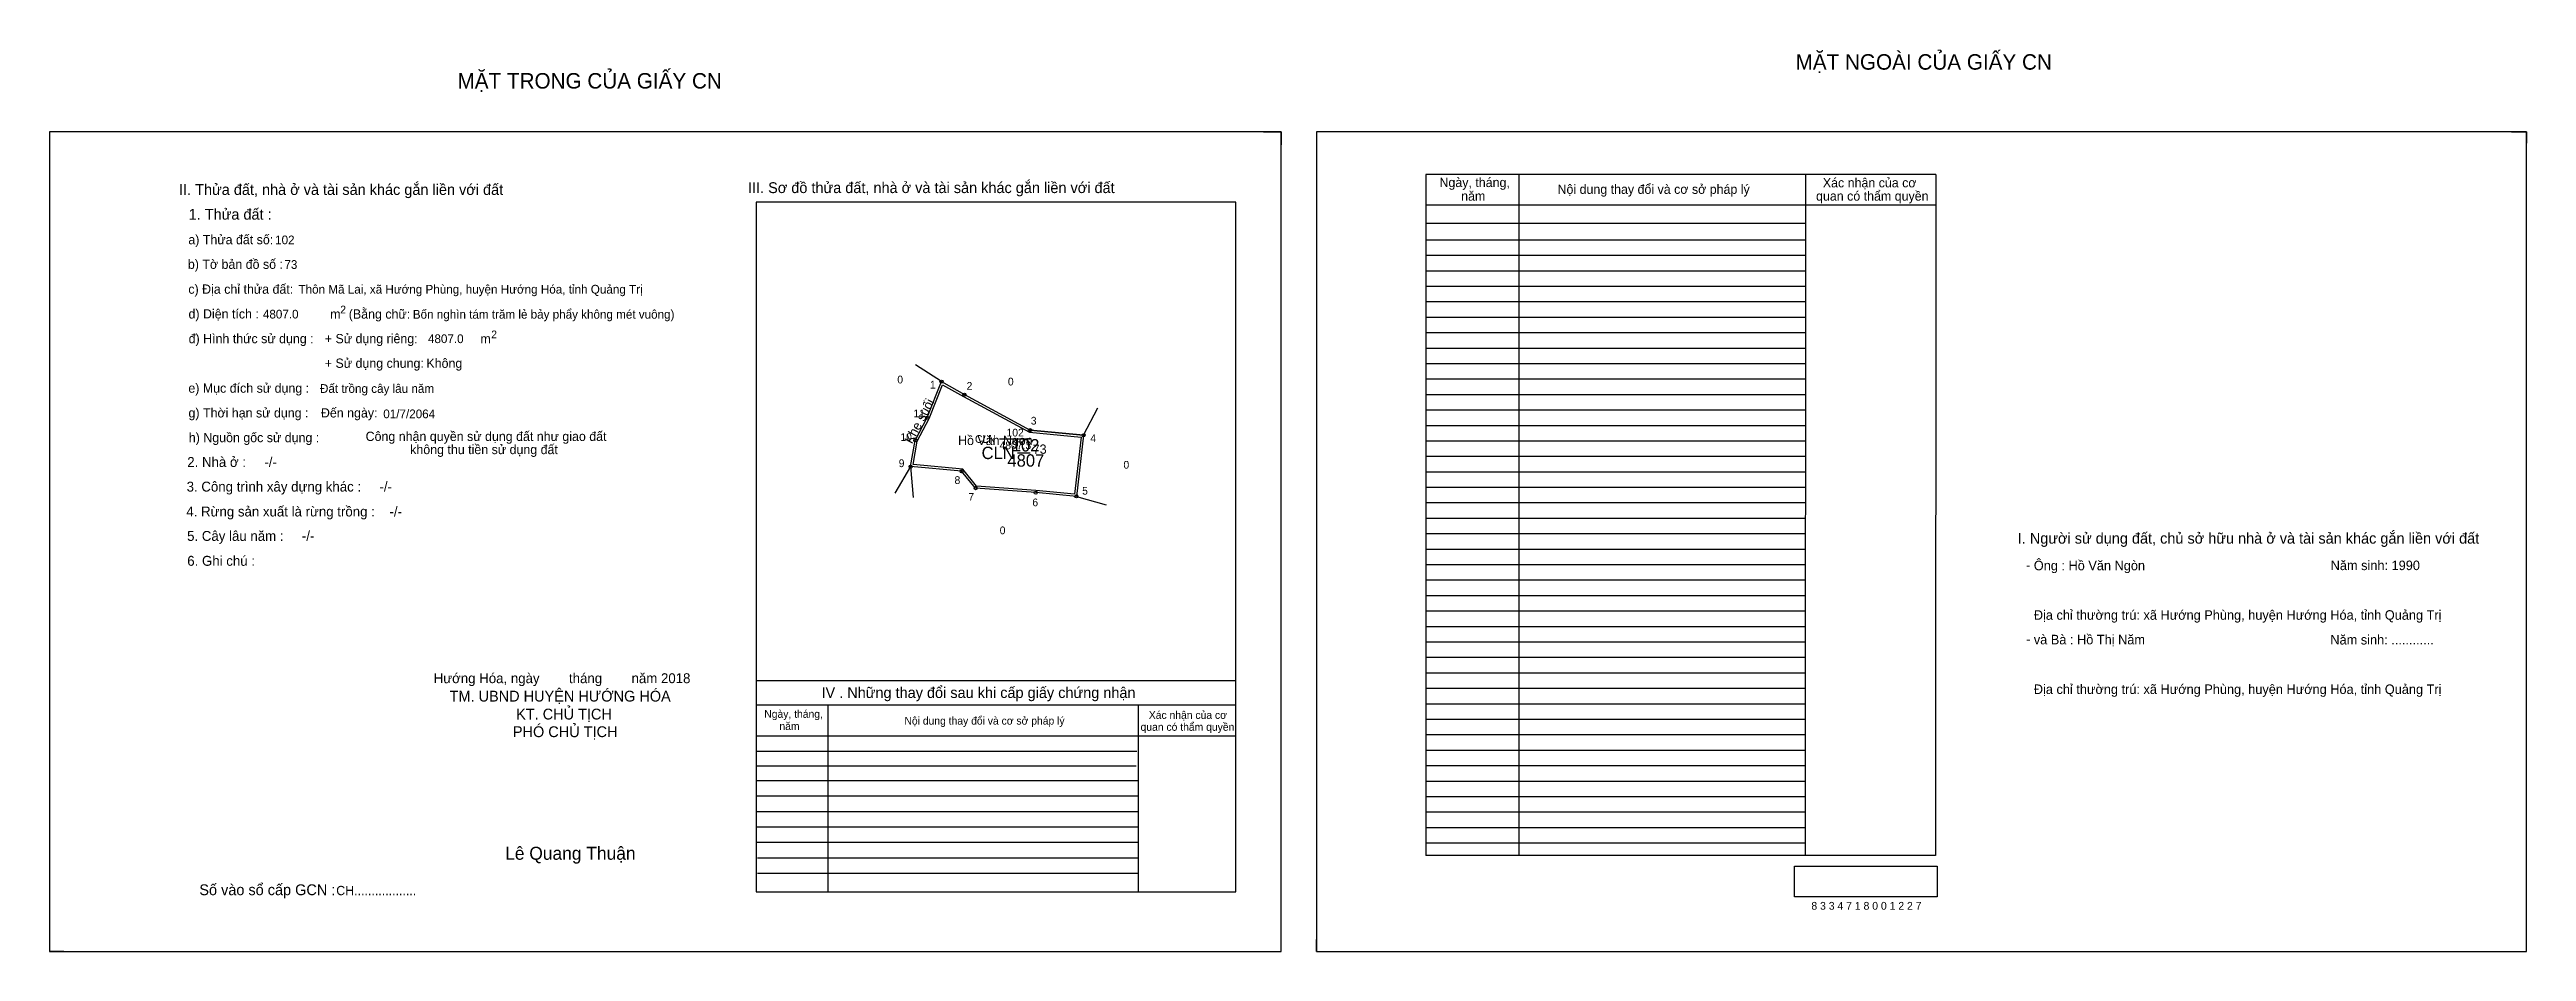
# Model space of a CAD drawing. Extents: x 533085 to 536596, y 1846112 to 1846712.
# Drawn here: x 534994 to 536596, y 1846128 to 1846712 of the extents above.
import ezdxf

# ---------------------------------------------------------------- set-up
doc = ezdxf.new("R2010")
doc.units = 0
for name, color, linetype in [('Default', 7, 'Continuous'), ('Level 10', 7, 'Continuous'), ('Level 11', 7, 'Continuous'), ('Level 13', 7, 'Continuous'), ('Level 2', 7, 'Continuous'), ('Level 22', 7, 'Continuous'), ('Level 27', 7, 'Continuous'), ('Level 3', 7, 'Continuous'), ('Level 36', 7, 'Continuous'), ('Level 4', 7, 'Continuous'), ('Level 5', 7, 'Continuous'), ('Level 55', 7, 'Continuous'), ('Level 6', 7, 'Continuous'), ('Level 7', 7, 'Continuous'), ('Level 8', 7, 'Continuous'), ('Level 9', 7, 'Continuous')]:
    doc.layers.add(name, color=color, linetype=linetype)

msp = doc.modelspace()

# ---------------------------------------------------------------- linework, layer by layer
at = {"layer": 'Level 10'}
for p, q in [((535779.2, 1846658.5), (535790.5, 1846658.5)), ((535790.5, 1846658.5), (535790.5, 1846650.1)), ((536586, 1846658.5), (536595.6, 1846658.5)), ((536595.6, 1846658.5), (536595.6, 1846651.1)), ((535662.8, 1846462.3), (535628.3, 1846465.6)), ((535658.2, 1846422.8), (535631.9, 1846425.2)), ((534994.4, 1846136.3), (534994.4, 1846128.5)), ((535813.3, 1846128.5), (535813.3, 1846136.3)), ((535003.6, 1846128.5), (534994.4, 1846128.5)), ((535813.3, 1846128.5), (535820.4, 1846128.5))]:
    msp.add_line(p, q, dxfattribs=at)
for points in [[(534994.4, 1846128.5), (535790.5, 1846128.5), (535790.5, 1846658.5), (534994.4, 1846658.5)], [(535813.3, 1846128.5), (536595.6, 1846128.5), (536595.6, 1846658.5), (535813.3, 1846658.5)], [(535571, 1846497), (535585.8, 1846488.6), (535628.3, 1846465.6), (535662.8, 1846462.3), (535658.2, 1846422.8), (535631.9, 1846425.2), (535593, 1846428.1), (535584, 1846439), (535551, 1846442), (535554, 1846459), (535561.8, 1846473.7)], [(535571.7, 1846495), (535585.1, 1846487.4), (535627.9, 1846464.2), (535661.2, 1846461), (535657, 1846424.3), (535632, 1846426.6), (535593.7, 1846429.4), (535584.7, 1846440.3), (535552.6, 1846443.3), (535555.3, 1846458.5), (535563.1, 1846473.1)]]:
    msp.add_lwpolyline(points, close=True, dxfattribs=at)
at = {"layer": 'Level 11'}
for centre in [(535571, 1846497), (535571, 1846497), (535585.8, 1846488.6), (535561.8, 1846473.7), (535554, 1846459), (535628.3, 1846465.6), (535662.8, 1846462.3), (535551, 1846442), (535584, 1846439), (535593, 1846428.1), (535631.9, 1846425.2), (535658.2, 1846422.8)]:
    msp.add_circle(centre, 1, dxfattribs=at)
at = {"layer": 'Level 27'}
for p, q in [((535571, 1846497), (535554.2, 1846507.8)), ((535662.8, 1846462.3), (535672.1, 1846480)), ((535551, 1846442), (535540.8, 1846424.8)), ((535551, 1846442), (535552.7, 1846422.1)), ((535658.2, 1846422.8), (535677.5, 1846417.4))]:
    msp.add_line(p, q, dxfattribs=at)
at = {"layer": 'Level 6'}
msp.add_lwpolyline([(536122.3, 1846183.6), (536214.7, 1846183.6), (536214.7, 1846163.8), (536122.3, 1846163.8)], close=True, dxfattribs=at)
at = {"layer": 'Level 7'}
for p, q in [((536129.3, 1846588.5), (535884.1, 1846588.5)), ((536129.3, 1846578.5), (535884.1, 1846578.5)), ((536129.3, 1846568.5), (535884.1, 1846568.5)), ((536129.3, 1846558.5), (535884.1, 1846558.5)), ((536129.3, 1846548.5), (535884.1, 1846548.5)), ((536129.3, 1846538.5), (535884.1, 1846538.5)), ((536129.3, 1846528.5), (535884.1, 1846528.5)), ((536129.3, 1846518.5), (535884.1, 1846518.5)), ((536129.3, 1846508.5), (535884.1, 1846508.5)), ((536129.3, 1846498.5), (535884.1, 1846498.5)), ((536129.3, 1846488.5), (535884.1, 1846488.5)), ((536129.3, 1846478.5), (535884.1, 1846478.5)), ((536129.3, 1846468.5), (535884.1, 1846468.5)), ((536129.3, 1846458.5), (535884.1, 1846458.5)), ((535620.2, 1846450.9), (535628.3, 1846450.9)), ((536129.3, 1846448.5), (535884.1, 1846448.5)), ((536129.3, 1846438.5), (535884.1, 1846438.5)), ((536129.3, 1846428.5), (535884.1, 1846428.5)), ((536129.3, 1846418.5), (535884.1, 1846418.5)), ((536129.3, 1846408.5), (535884.1, 1846408.5)), ((536129.3, 1846398.5), (535884.1, 1846398.5)), ((536129.3, 1846388.5), (535884.1, 1846388.5)), ((536129.3, 1846378.5), (535884.1, 1846378.5)), ((536129.3, 1846368.5), (535884.1, 1846368.5)), ((536129.3, 1846358.5), (535884.1, 1846358.5)), ((536129.3, 1846348.5), (535884.1, 1846348.5)), ((536129.3, 1846338.5), (535884.1, 1846338.5)), ((536129.3, 1846328.5), (535884.1, 1846328.5)), ((536129.3, 1846318.5), (535884.1, 1846318.5)), ((536129.3, 1846308.5), (535884.1, 1846308.5)), ((536129.3, 1846298.5), (535884.1, 1846298.5)), ((536129.3, 1846288.5), (535884.1, 1846288.5)), ((536129.3, 1846278.5), (535884.1, 1846278.5)), ((536129.3, 1846268.5), (535884.1, 1846268.5)), ((535697.3, 1846257.8), (535451.2, 1846257.8)), ((535696.8, 1846248.3), (535451.2, 1846248.3)), ((536129.3, 1846258.5), (535884.1, 1846258.5)), ((536129.3, 1846248.5), (535884.1, 1846248.5)), ((535698.1, 1846238.9), (535451.2, 1846238.9)), ((536129.3, 1846238.5), (535884.1, 1846238.5)), ((535698.1, 1846228.9), (535451.2, 1846228.9)), ((535698.1, 1846218.9), (535451.2, 1846218.9)), ((536129.3, 1846228.5), (535884.1, 1846228.5)), ((536129.3, 1846218.5), (535884.1, 1846218.5)), ((535698.1, 1846208.9), (535451.2, 1846208.9)), ((536129.3, 1846208.5), (535884.1, 1846208.5)), ((535698.1, 1846198.9), (535451.2, 1846198.9)), ((535698.1, 1846188.9), (535452, 1846188.9)), ((536129.3, 1846198.5), (535884.1, 1846198.5)), ((535698.1, 1846178.9), (535452, 1846178.9))]:
    msp.add_line(p, q, dxfattribs=at)
at = {"layer": 'Level 8'}
for p, q in [((536213.7, 1846631), (535884.1, 1846631)), ((535884.1, 1846631), (535884.1, 1846190.5)), ((535944.1, 1846631), (535944.1, 1846190.5)), ((536129.5, 1846630.8), (536129.3, 1846190.5)), ((536213.7, 1846631), (536213.6, 1846190.5)), ((535761.2, 1846613.1), (535451.2, 1846613.1)), ((535451.2, 1846613.1), (535451.2, 1846167.1)), ((535761.2, 1846167.1), (535761.2, 1846613.1)), ((536213.7, 1846611), (535884.1, 1846611)), ((536129.3, 1846599.2), (535884.1, 1846599.2)), ((535761.2, 1846303.5), (535451.2, 1846303.5)), ((535761.2, 1846287.8), (535451.2, 1846287.8)), ((535497.4, 1846287.8), (535497.4, 1846167.1)), ((535698.1, 1846287.8), (535698.1, 1846167.1)), ((535761.2, 1846267.8), (535451.2, 1846267.8)), ((536213.6, 1846190.5), (535884.1, 1846190.5)), ((535451.2, 1846167.1), (535761.2, 1846167.1))]:
    msp.add_line(p, q, dxfattribs=at)
at = {"layer": 'Level 9'}
msp.add_line((535608.5, 1846459.9), (535628.2, 1846459.9), dxfattribs=at)

# ---------------------------------------------------------------- texts
at = {"layer": 'Default'}
for s, p in [('e) Mục đích sử dụng :', (535084.1, 1846489.8)), ('g) Thời hạn sử dụng :', (535084.2, 1846473.8)), ('Đến ngày:', (535169.8, 1846473.8)), ('h) Nguồn gốc sử dụng :', (535084.4, 1846457.8)), ('Công nhận quyền sử dụng đất như giao đất', (535198.7, 1846458.6)), ('không thu tiền sử dụng đất', (535227.5, 1846450.1))]:
    msp.add_text(s, height=6, dxfattribs=at).set_placement(p)
at = {"layer": 'Level 13'}
for s, p in [('CLN', (535592.6, 1846457.4)), ('4807.3', (535608.5, 1846453.3)), ('102', (535613, 1846461.5))]:
    msp.add_text(s, height=5, dxfattribs=at).set_placement(p)
at = {"layer": 'Level 2'}
msp.add_text('Hồ Văn Ngon', height=6, dxfattribs=at).set_placement((535581.7, 1846456))
at = {"layer": 'Level 22'}
msp.add_text('Khe suối', height=6, rotation=62.0186, dxfattribs=at).set_placement((535551.9, 1846456.3))
at = {"layer": 'Level 3'}
msp.add_text('CLN ', height=8, dxfattribs=at).set_placement((535596.9, 1846446.9))
at = {"layer": 'Level 36'}
for p in [(535542.4, 1846495.8), (535613.9, 1846494.5), (535688.6, 1846440.7), (535608.6, 1846398.3)]:
    msp.add_text('0', height=5, dxfattribs=at).set_placement(p)
at = {"layer": 'Level 4'}
msp.add_text('102', height=8, dxfattribs=at).set_placement((535616.4, 1846451.8))
at = {"layer": 'Level 5'}
msp.add_text('4807', height=8, dxfattribs=at).set_placement((535613.6, 1846442))
at = {"layer": 'Level 55'}
for s, height, p in [('1', 0.8, (535570.8, 1846497)), ('0', 0.22, (535570.9, 1846496.8)), ('0', 0.22, (535570.9, 1846496.8)), ('0', 0.22, (535570.9, 1846496.8)), ('2', 0.8, (535585.5, 1846488.6)), ('0', 0.22, (535585.7, 1846488.4)), ('11', 0.8, (535561.3, 1846473.7)), ('0', 0.22, (535561.7, 1846473.5)), ('0', 0.22, (535561.7, 1846473.5)), ('10', 0.8, (535553.4, 1846459)), ('0', 0.22, (535553.9, 1846458.8)), ('0', 0.22, (535553.9, 1846458.8)), ('3', 0.8, (535628.1, 1846465.6)), ('0', 0.22, (535628.3, 1846465.4)), ('4', 0.8, (535662.5, 1846462.3)), ('0', 0.22, (535662.7, 1846462.1)), ('0', 0.22, (535662.7, 1846462.1)), ('9', 0.8, (535550.7, 1846442)), ('0', 0.22, (535550.9, 1846441.8)), ('0', 0.22, (535550.9, 1846441.8)), ('0', 0.22, (535550.9, 1846441.8)), ('0', 0.22, (535550.9, 1846441.8)), ('8', 0.8, (535583.7, 1846439)), ('0', 0.22, (535583.9, 1846438.8)), ('0', 0.22, (535583.9, 1846438.8)), ('7', 0.8, (535592.7, 1846428.1)), ('0', 0.22, (535592.9, 1846427.8)), ('0', 0.22, (535592.9, 1846427.8)), ('6', 0.8, (535631.6, 1846425.2)), ('0', 0.22, (535631.8, 1846425)), ('0', 0.22, (535631.8, 1846425)), ('5', 0.8, (535658, 1846422.8)), ('0', 0.22, (535658.1, 1846422.6)), ('0', 0.22, (535658.1, 1846422.6)), ('0', 0.22, (535658.1, 1846422.6))]:
    msp.add_text(s, height=height, dxfattribs=at).set_placement(p)
at = {"layer": 'Level 6'}
for s, height, p in [('102', 5.63, (535140.2, 1846585.8)), ('73', 5.63, (535146.2, 1846569.9)), ('Thôn Mã Lai, xã Hướng Phùng, huyện Hướng Hóa, tỉnh Quảng Trị', 5.64, (535155.3, 1846553.9)), ('4807.0', 5.63, (535132.3, 1846537.8)), ('Bốn nghìn tám trăm lẻ bảy phẩy không mét vuông)', 5.632, (535229.2, 1846537.7)), ('4807.0', 5.63, (535239, 1846521.9)), ('Đất trồng cây lâu năm', 5.64, (535169.2, 1846489.7)), ('01/7/2064', 5.64, (535210.1, 1846473.3)), ('Ông : Hồ Văn Ngòn', 6.16, (536277.1, 1846375)), ('Năm sinh: 1990', 6.16, (536469, 1846375.1)), ('Địa chỉ thường trú: xã Hướng Phùng, huyện Hướng Hóa, tỉnh Quảng Trị', 6.16, (536277.1, 1846343)), ('và Bà : Hồ Thị Năm', 6.16, (536277.1, 1846327.1)), ('Năm sinh: ............', 6.16, (536468.8, 1846327)), ('Địa chỉ thường trú: xã Hướng Phùng, huyện Hướng Hóa, tỉnh Quảng Trị', 6.16, (536277.1, 1846295)), ('8 3 3 4 7 1 8 0 0 1 2 2 7', 5.04, (536133.3, 1846155.5))]:
    msp.add_text(s, height=height, dxfattribs=at).set_placement(p)
at = {"layer": 'Level 7'}
for s, height, p in [('MẶT TRONG CỦA GIẤY CN', 10, (535258.1, 1846686.5)), ('MẶT NGOÀI CỦA GIẤY CN', 10, (536123.1, 1846698.7)), ('II. Thửa đất, nhà ở và tài sản khác gắn liền với đất', 7, (535078.1, 1846617.7)), ('III. Sơ đồ thửa đất, nhà ở và tài sản khác gắn liền với đất', 7, (535445.9, 1846618.9)), ('Ngày, tháng,', 6, (535892.9, 1846622.8)), ('năm', 6, (535906.9, 1846614)), ('Nội dung thay đổi và cơ sở pháp lý', 6, (535969.2, 1846618.4)), (' quan có thẩm quyền', 6, (536134.1, 1846614)), ('Xác nhận của cơ', 6, (536140.7, 1846622.6)), ('1. Thửa đất :', 7, (535084.3, 1846601.7)), ('a) Thửa đất số:', 6, (535084.1, 1846585.8)), ('b) Tờ bản đồ số :', 6, (535083.8, 1846569.9)), ('c) Địa chỉ thửa đất:', 6, (535084.1, 1846553.8)), ('d) Diện tích :', 6, (535084.2, 1846537.8)), ('m', 6, (535175.8, 1846537.7)), ('2', 5, (535182.3, 1846541.1)), ('(Bằng chữ:', 6, (535187.8, 1846537.7)), ('đ) Hình thức sử dụng :', 6, (535084.3, 1846521.8)), ('+ Sử dụng riêng:', 6, (535172.3, 1846521.8)), ('m', 6, (535272.9, 1846521.7)), ('2', 5, (535279.9, 1846525)), ('+ Sử dụng chung:', 6, (535172.3, 1846505.9)), ('Không', 6, (535238, 1846505.9)), ('2. Nhà ở :     -/-', 6.4, (535083.4, 1846441.8)), ('3. Công trình xây dựng khác :     -/-', 6.4, (535083, 1846425.9)), ('4. Rừng sản xuất là rừng trồng :    -/-', 6.4, (535082.8, 1846409.8)), ('5. Cây lâu năm :     -/-', 6.4, (535083.3, 1846394)), ('I. Người sử dụng đất, chủ sở hữu nhà ở và tài sản khác gắn liền với đất', 7, (536266.7, 1846392.2)), ('6. Ghi chú :', 6.4, (535083.4, 1846377.9)), ('-', 6.4, (536272, 1846375.2)), ('-', 6.4, (536272.1, 1846327.3)), ('Hướng Hóa, ngày        tháng        năm 2018', 6.4, (535242.7, 1846302)), ('TM. UBND HUYỆN HƯỚNG HÓA', 7, (535253, 1846290.1)), ('IV . Những thay đổi sau khi cấp giấy chứng nhận', 7, (535493.4, 1846292.4)), ('KT. CHỦ TỊCH', 7, (535296, 1846278.5)), ('Ngày, tháng,', 5, (535456.4, 1846279.6)), ('Nội dung thay đổi và cơ sở pháp lý', 5, (535547, 1846275.2)), ('Xác nhận của cơ', 5, (535705, 1846278.9)), ('PHÓ CHỦ TỊCH', 7, (535293.9, 1846267.1)), ('năm', 5, (535466.2, 1846271.7)), (' quan có thẩm quyền', 5, (535697.8, 1846271.2)), ('Lê Quang Thuận', 8.4, (535288.9, 1846187.8)), ('Số vào sổ cấp GCN :', 7, (535091.2, 1846164.9)), ('CH..................', 6, (535179.7, 1846164.9))]:
    msp.add_text(s, height=height, dxfattribs=at).set_placement(p)
msp.add_text('73', height=6, rotation=2, dxfattribs=at).set_placement((535630.1, 1846450.1))
at = {"layer": 'Level 9'}
for s, p in [('1', (535563.5, 1846492.5)), ('2', (535587.2, 1846491.7)), ('11', (535552.8, 1846473.9)), ('3', (535628.7, 1846469.2)), ('10', (535544.4, 1846458.6)), ('4', (535667.2, 1846457.9)), ('9', (535543.3, 1846441.7)), ('8', (535579.4, 1846430.8)), ('7', (535588.3, 1846419.9)), ('5', (535661.9, 1846423.9)), ('6', (535629.7, 1846416.4))]:
    msp.add_text(s, height=5, dxfattribs=at).set_placement(p)

doc.saveas('drawing.dxf')
